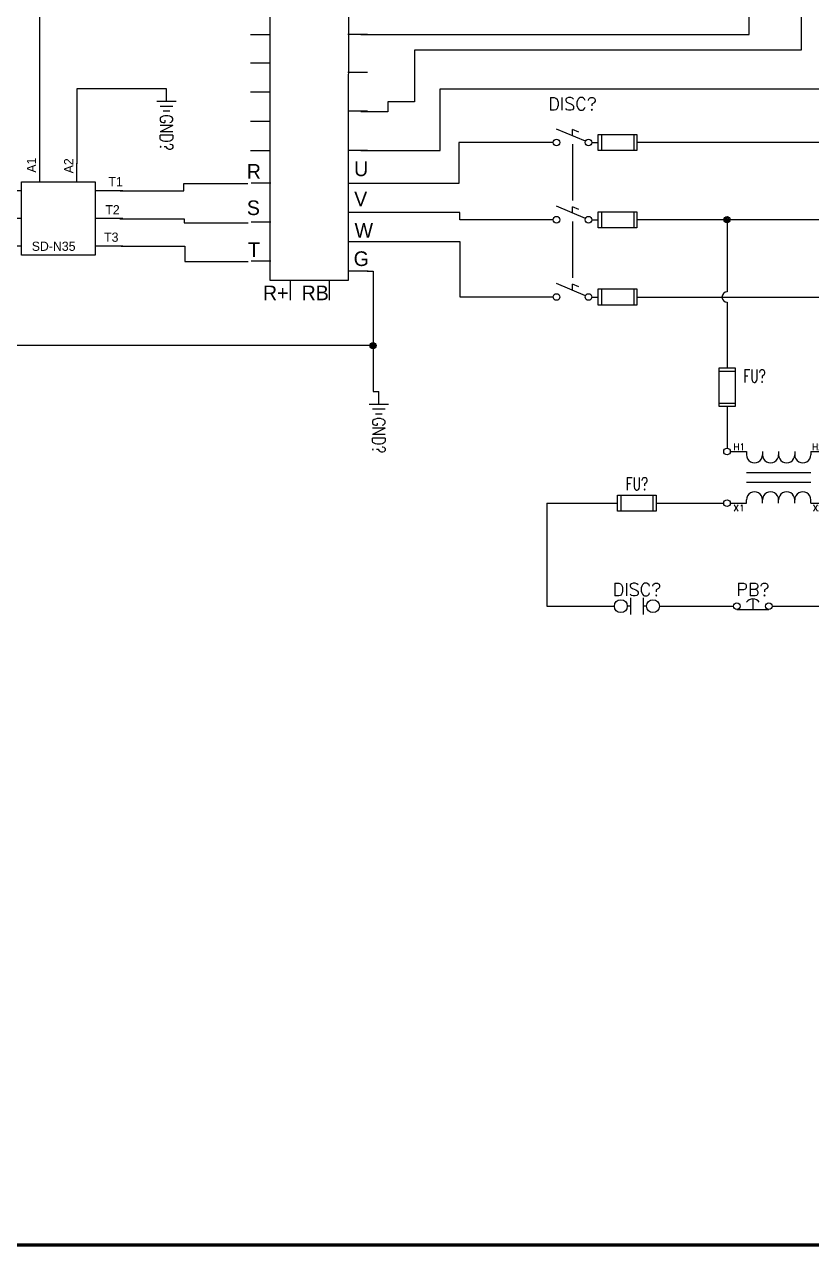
# Model space of a CAD drawing. Header units: inches. Extents: x 0 to 33.5, y 0 to 22.4.
# Drawn here: x 11.97 to 19.6, y 0.02 to 11.88 of the extents above; entities that cross this region are included whole.
import ezdxf
from ezdxf.enums import TextEntityAlignment as Align

# ---------------------------------------------------------------- set-up
doc = ezdxf.new("R2010")
doc.units = ezdxf.units.IN
doc.header["$MEASUREMENT"] = 0
for name, color, linetype in [('LINK', 9, 'Continuous'), ('SYMS', 7, 'Continuous'), ('TAGS', 150, 'Continuous'), ('TERMS', 123, 'Continuous'), ('TITLE', 7, 'Continuous'), ('WIRES', 7, 'Continuous')]:
    doc.layers.add(name, color=color, linetype=linetype)
doc.styles.add('ITALIC', font='ITALIC')
doc.styles.add('SIMPLEX', font='SIMPLEX')
doc.styles.add('WD', font='romans.shx')

# ---------------------------------------------------------------- blocks, each defined once
blk = doc.blocks.new('NO_NUM_acade_title')
at = {"layer": 'TITLE', "const_width": 0.0312}
blk.add_lwpolyline([(30.594, 0.281), (30.594, 22.177), (30.344, 22.427), (0.281, 22.427), (0.031, 22.177), (0.031, 0.281), (0.281, 0.031), (30.344, 0.031)], close=True, dxfattribs=at)
at = {"layer": 'TITLE', "color": 1, "style": 'ITALIC'}
for tag, height, p in [('TITLE#1', 0.125, (32.156, 3.406)), ('TITLE#2', 0.125, (32.156, 3.204)), ('TITLE#3', 0.125, (32.156, 3.001)), ('TITLE#4', 0.125, (32.156, 2.799)), ('DWG#', 0.2, (32.156, 0.826))]:
    blk.add_attdef(tag, text='', height=height, dxfattribs=at).set_placement(p, align=Align.CENTER)
at = {"layer": 'TITLE', "color": 1, "style": 'SIMPLEX'}
blk.add_attdef('CAD#', (30.826, 1.958), '', height=0.0938, rotation=90, dxfattribs=at)
at = {"layer": 'TITLE', "color": 1}
for tag, p, height, style in [('ENGINEER', (31.237, 1.958), 0.0938, 'ITALIC'), ('CHKDBY', (32.424, 1.958), 0.0938, 'ITALIC'), ('JOB#', (31.464, 1.644), 0.0938, 'SIMPLEX'), ('DRAWNBY', (32.494, 1.644), 0.0938, 'ITALIC'), ('SCALE', (31.353, 1.344), 0.0938, 'SIMPLEX'), ('DATE', (32.408, 1.344), 0.0938, 'SIMPLEX'), ('SHTS', (32.532, 0.25), 0.2, 'ITALIC')]:
    blk.add_attdef(tag, p, '', height=height, dxfattribs=dict(at, style=style))
at = {"layer": 'TITLE', "color": 1, "style": 'ITALIC'}
blk.add_attdef('SH#', text='', height=0.2, dxfattribs=at).set_placement((31.881, 0.25), align=Align.RIGHT)
at = {"layer": 'TITLE', "color": 7, "flags": 9}
blk.add_attdef('WD_TB', (31.219, 0.031), '', height=0.125, dxfattribs=at)
blk = doc.blocks.new('HDS11F')
for p, q in [((0.126, 0.013), (-0.156, 0.13)), ((0, 0.065), (0, 0.125)), ((0.062, 0.099), (0, 0.125)), ((0.188, 0), (0.25, 0)), ((0.25, -0.078), (0.25, 0.078)), ((0.25, 0.078), (0.625, 0.078)), ((0.281, 0.078), (0.281, -0.078)), ((0.594, 0.078), (0.594, -0.078)), ((0.625, 0.078), (0.625, -0.078)), ((0.625, -0.078), (0.25, -0.078))]:
    blk.add_line(p, q)
for centre in [(-0.155, 0), (0.155, 0)]:
    blk.add_circle(centre, 0.0322)
at = {"style": 'WD', "width": 0.7}
for tag, p in [('INST', (0, 0.625)), ('LOC', (0, 0.469)), ('RATING1', (0, 0.156)), ('XREF', (0, -0.236)), ('DESC1', (0, -0.405)), ('DESC2', (0, -0.562))]:
    blk.add_attdef(tag, text='', height=0.125, dxfattribs=at).set_placement(p, align=Align.CENTER)
at = {"style": 'WD'}
blk.add_attdef('TAG1', text='', height=0.125, dxfattribs=at).set_placement((0, 0.312), align=Align.CENTER)
for tag, p in [('X2LINK', (0, 0.156)), ('X8LINK', (0, -0.016))]:
    blk.add_attdef(tag, p, '', height=0.01, dxfattribs=at)
for tag, p, height, flags in [('FAMILY', (0.206, 0.131), 0.01, 9), ('X4TERM01', (-0.188, 0), 0.0125, 1), ('CONTACT', (0.206, 0.044), 0.01, 9), ('X1TERM02', (0.625, 0), 0.0125, 1)]:
    blk.add_attdef(tag, p, '', height=height, dxfattribs=dict(at, flags=flags))
at = {"linetype": 'Continuous', "style": 'WD', "flags": 9}
for tag, p in [('ASSYCODE', (0.219, 0.062)), ('MFG', (0.228, 0.089)), ('CAT', (0.23, 0.108))]:
    blk.add_attdef(tag, text='', height=0.01, dxfattribs=at).set_placement(p, align=Align.CENTER)
at = {"style": 'WD', "width": 0.7}
blk.add_attdef('RATING2', text='', height=0.125, dxfattribs=at).set_placement((0.438, 0), align=Align.MIDDLE)
at = {"linetype": 'Continuous', "style": 'WD', "flags": 8}
blk.add_attdef('TERM01', text='', height=0.125, dxfattribs=at).set_placement((-0.25, -0.031), align=Align.TOP_RIGHT)
blk.add_attdef('TERM02', text='', height=0.125, dxfattribs=at).set_placement((0.688, -0.031), align=Align.TOP_LEFT)
blk = doc.blocks.new('HDS21F')
for p, q in [((0.126, 0.013), (-0.156, 0.13)), ((0, 0.065), (0, 0.125)), ((0.062, 0.099), (0, 0.125)), ((0.188, 0), (0.25, 0)), ((0.25, -0.078), (0.25, 0.078)), ((0.25, 0.078), (0.625, 0.078)), ((0.281, 0.078), (0.281, -0.078)), ((0.594, 0.078), (0.594, -0.078)), ((0.625, 0.078), (0.625, -0.078)), ((0.625, -0.078), (0.25, -0.078))]:
    blk.add_line(p, q)
for centre in [(-0.155, 0), (0.155, 0)]:
    blk.add_circle(centre, 0.0322)
at = {"style": 'WD', "width": 0.7}
for tag, p in [('INST', (0, 0.625)), ('LOC', (0, 0.469)), ('RATING1', (0, 0.156)), ('XREF', (0, -0.236)), ('DESC1', (0, -0.406)), ('DESC2', (0, -0.563))]:
    blk.add_attdef(tag, text='', height=0.125, dxfattribs=at).set_placement(p, align=Align.CENTER)
at = {"style": 'WD'}
blk.add_attdef('TAG2', text='', height=0.125, dxfattribs=at).set_placement((0, 0.312), align=Align.CENTER)
for tag, p in [('X2LINK', (0, 0.188)), ('X8LINK', (0, -0.016))]:
    blk.add_attdef(tag, p, '', height=0.01, dxfattribs=at)
for tag, p, height, flags in [('FAMILY', (0.206, 0.131), 0.01, 9), ('CONTACT', (0.206, 0.111), 0.01, 9), ('X4TERM01', (-0.188, 0), 0.0125, 1), ('X1TERM02', (0.625, 0), 0.0125, 1)]:
    blk.add_attdef(tag, p, '', height=height, dxfattribs=dict(at, flags=flags))
at = {"style": 'WD', "width": 0.7}
blk.add_attdef('RATING2', text='', height=0.125, dxfattribs=at).set_placement((0.438, 0), align=Align.MIDDLE)
at = {"linetype": 'Continuous', "style": 'WD', "flags": 8}
blk.add_attdef('TERM01', text='', height=0.125, dxfattribs=at).set_placement((-0.25, -0.031), align=Align.TOP_RIGHT)
blk.add_attdef('TERM02', text='', height=0.125, dxfattribs=at).set_placement((0.688, -0.031), align=Align.TOP_LEFT)
blk = doc.blocks.new('HXF1')
for p, q in [((-0.469, 0), (-0.312, 0)), ((-0.312, 0), (-0.312, -0.031)), ((-0.156, 0), (-0.156, -0.031)), ((0, 0), (0, -0.031)), ((0.156, 0), (0.156, -0.031)), ((0.312, 0), (0.467, 0)), ((0.312, 0), (0.312, -0.031)), ((-0.312, -0.203), (0.312, -0.203)), ((-0.312, -0.297), (0.312, -0.297)), ((-0.312, -0.5), (-0.312, -0.469)), ((-0.156, -0.5), (-0.156, -0.469)), ((0, -0.5), (0, -0.469)), ((0.156, -0.5), (0.156, -0.469)), ((0.312, -0.5), (0.312, -0.469)), ((-0.469, -0.5), (-0.312, -0.5)), ((0.312, -0.5), (0.467, -0.5))]:
    blk.add_line(p, q)
for centre in [(-0.501, 0), (0.499, 0), (-0.501, -0.5), (0.499, -0.5)]:
    blk.add_circle(centre, 0.0322)
for centre, start, end in [((-0.234, -0.031), 180, 0.001), ((-0.078, -0.031), 180, 0.001), ((0.078, -0.031), 180, 0.001), ((0.234, -0.031), 180, 0.001), ((-0.234, -0.469), 0.001, 180.002), ((-0.078, -0.469), 0.001, 180.002), ((0.078, -0.469), 0.001, 180.002), ((0.234, -0.469), 0.001, 180.002)]:
    blk.add_arc(centre, 0.0781, start, end)
at = {"style": 'WD', "width": 0.7}
for tag, p in [('INST', (-0.591, 0.006)), ('LOC', (-0.591, -0.164)), ('DESC1', (-0.591, -0.32)), ('DESC2', (-0.591, -0.476))]:
    blk.add_attdef(tag, text='', height=0.125, dxfattribs=at).set_placement(p, align=Align.RIGHT)
at = {"linetype": 'Continuous', "style": 'WD', "flags": 8}
for tag, p in [('TERM03', (-0.031, 0.016)), ('TERM02', (0.438, 0.016))]:
    blk.add_attdef(tag, text='', height=0.125, dxfattribs=at).set_placement(p, align=Align.RIGHT)
blk.add_attdef('TERM01', (-0.438, 0.016), '', height=0.125, dxfattribs=at)
at = {"style": 'WD'}
for tag, p, height, flags in [('X4TERM01', (-0.533, 0), 0.0125, 1), ('X2TERM01', (-0.501, 0.032), 0.0125, 1), ('X2TERM03', (0, 0.009), 0.0125, 1), ('X2TERM02', (0.499, 0.032), 0.0125, 1), ('X1TERM02', (0.531, 0), 0.0125, 1), ('FAMILY', (0.46, -0.247), 0.01, 9), ('X4TERM04', (-0.533, -0.5), 0.0125, 1), ('X8TERM04', (-0.501, -0.532), 0.0125, 1), ('X8TERM06', (0, -0.507), 0.0125, 1), ('X8TERM05', (0.499, -0.532), 0.0125, 1), ('X1TERM05', (0.531, -0.5), 0.0125, 1)]:
    blk.add_attdef(tag, p, '', height=height, dxfattribs=dict(at, flags=flags))
blk.add_attdef('TAG1', (0.524, -0.219), '', height=0.125, dxfattribs=at)
at = {"linetype": 'Continuous', "style": 'WD', "flags": 9}
for tag, p in [('ASSYCODE', (0.487, -0.313)), ('MFG', (0.484, -0.295)), ('CAT', (0.485, -0.275))]:
    blk.add_attdef(tag, text='', height=0.01, dxfattribs=at).set_placement(p, align=Align.CENTER)
at = {"style": 'WD', "width": 0.7}
blk.add_attdef('RATING1', (0.556, -0.375), '', height=0.125, dxfattribs=at)
at = {"linetype": 'Continuous', "style": 'WD', "flags": 8}
for tag, p in [('TERM06', (-0.031, -0.516)), ('TERM05', (0.438, -0.516))]:
    blk.add_attdef(tag, text='', height=0.125, dxfattribs=at).set_placement(p, align=Align.TOP_RIGHT)
blk.add_attdef('TERM04', text='', height=0.125, dxfattribs=at).set_placement((-0.438, -0.516), align=Align.TOP_LEFT)
blk = doc.blocks.new('WDDOT')
for radius in [0.03, 0.0187, 0.00929]:
    blk.add_circle((0, 0), radius)
blk = doc.blocks.new('VFU1')
for p, q in [((-0.078, -0.188), (-0.078, 0.188)), ((-0.078, 0.188), (0.078, 0.188)), ((-0.078, 0.156), (0.078, 0.156)), ((0.078, 0.188), (0.078, -0.188)), ((-0.078, -0.156), (0.078, -0.156)), ((0.078, -0.188), (-0.078, -0.188))]:
    blk.add_line(p, q)
at = {"style": 'WD', "width": 0.7}
for tag, p in [('INST', (0.156, 0.359)), ('LOC', (0.156, 0.203)), ('TAG1', (0.156, 0.047)), ('DESC1', (0.156, -0.172)), ('DESC2', (0.156, -0.328)), ('DESC3', (0.156, -0.484))]:
    blk.add_attdef(tag, p, '', height=0.125, dxfattribs=at)
at = {"linetype": 'Continuous', "style": 'WD', "width": 0.7, "flags": 8}
blk.add_attdef('TERM01', text='', height=0.1, dxfattribs=at).set_placement((-0.055, 0.207), align=Align.RIGHT)
at = {"style": 'WD', "width": 0.7}
blk.add_attdef('RATING1', text='', height=0.0938, rotation=90, dxfattribs=at).set_placement((0, 0), align=Align.MIDDLE_CENTER)
at = {"color": 7, "style": 'WD', "flags": 1}
for tag, p in [('X2TERM01', (0, 0.188)), ('X8TERM02', (0, -0.188))]:
    blk.add_attdef(tag, p, '', height=0.0109, dxfattribs=at)
at = {"color": 7, "style": 'WD'}
for tag, p in [('X4LINK', (-0.125, 0)), ('X1LINK', (0.141, 0))]:
    blk.add_attdef(tag, p, '', height=0.01, dxfattribs=at)
at = {"linetype": 'Continuous', "style": 'WD', "flags": 9}
blk.add_attdef('ASSYCODE', text='', height=0.01, dxfattribs=at).set_placement((-0.098, -0.108), align=Align.CENTER)
at = {"style": 'WD', "flags": 9}
blk.add_attdef('FAMILY', text='', height=0.01, dxfattribs=at).set_placement((-0.08, -0.036), align=Align.RIGHT)
at = {"linetype": 'Continuous', "style": 'WD', "flags": 9}
for tag, p in [('MFG', (-0.08, -0.088)), ('CAT', (-0.08, -0.073))]:
    blk.add_attdef(tag, text='', height=0.01, dxfattribs=at).set_placement(p, align=Align.RIGHT)
at = {"linetype": 'Continuous', "style": 'WD', "width": 0.7, "flags": 8}
blk.add_attdef('TERM02', text='', height=0.1, dxfattribs=at).set_placement((-0.041, -0.213), align=Align.TOP_RIGHT)
blk = doc.blocks.new('HFU1')
for p, q in [((-0.188, -0.078), (-0.188, 0.078)), ((-0.188, 0.078), (0.188, 0.078)), ((-0.156, 0.078), (-0.156, -0.078)), ((0.156, 0.078), (0.156, -0.078)), ((0.188, 0.078), (0.188, -0.078)), ((0.188, -0.078), (-0.188, -0.078))]:
    blk.add_line(p, q)
at = {"style": 'WD', "width": 0.7}
for tag, p in [('INST', (0, 0.422)), ('LOC', (0, 0.266)), ('TAG1', (0, 0.125))]:
    blk.add_attdef(tag, text='', height=0.125, dxfattribs=at).set_placement(p, align=Align.CENTER)
at = {"linetype": 'Continuous', "style": 'WD', "flags": 9}
for tag, p in [('ASSYCODE', (0.157, 0.251)), ('MFG', (0.156, 0.083)), ('CAT', (0.156, 0.102))]:
    blk.add_attdef(tag, text='', height=0.01, dxfattribs=at).set_placement(p, align=Align.CENTER)
at = {"style": 'WD'}
for tag, p in [('X2LINK', (0, 0.109)), ('X8LINK', (0, -0.109))]:
    blk.add_attdef(tag, p, '', height=0.01, dxfattribs=at)
for tag, p, height, flags in [('X4TERM01', (-0.188, 0), 0.0109, 1), ('FAMILY', (0.129, 0.108), 0.01, 9), ('X1TERM02', (0.188, 0), 0.0109, 1)]:
    blk.add_attdef(tag, p, '', height=height, dxfattribs=dict(at, flags=flags))
at = {"style": 'WD', "width": 0.7}
blk.add_attdef('RATING1', text='', height=0.0938, dxfattribs=at).set_placement((0, 0), align=Align.MIDDLE_CENTER)
at = {"linetype": 'Continuous', "style": 'WD', "width": 0.7, "flags": 8}
blk.add_attdef('TERM01', text='', height=0.1, dxfattribs=at).set_placement((-0.25, -0.016), align=Align.TOP_RIGHT)
blk.add_attdef('TERM02', text='', height=0.1, dxfattribs=at).set_placement((0.25, -0.016), align=Align.TOP_LEFT)
at = {"style": 'WD', "width": 0.7}
for tag, p in [('DESC1', (0.047, -0.234)), ('DESC2', (0.047, -0.391)), ('DESC3', (0.047, -0.547))]:
    blk.add_attdef(tag, text='', height=0.125, dxfattribs=at).set_placement(p, align=Align.MIDDLE_LEFT)
blk = doc.blocks.new('HDS21IT')
for p, q in [((-0.062, 0), (-0.094, 0)), ((0.094, 0), (0.062, 0))]:
    blk.add_line(p, q)
at = {"linetype": 'Continuous'}
for p, q in [((-0.062, 0.08), (-0.062, -0.08)), ((0.062, 0.08), (0.062, -0.08))]:
    blk.add_line(p, q, dxfattribs=at)
for centre in [(-0.156, 0), (0.156, 0)]:
    blk.add_circle(centre, 0.0625)
at = {"style": 'WD', "width": 0.7}
for tag, p in [('INST', (0, 0.435)), ('LOC', (0, 0.266)), ('XREF', (0, -0.235)), ('DESC1', (0, -0.387)), ('DESC2', (0, -0.543))]:
    blk.add_attdef(tag, text='', height=0.125, dxfattribs=at).set_placement(p, align=Align.CENTER)
at = {"style": 'WD'}
blk.add_attdef('TAG2', text='', height=0.125, dxfattribs=at).set_placement((0, 0.099), align=Align.CENTER)
for tag, p in [('X2LINK', (0, 0.172)), ('X8LINK', (0, -0.172))]:
    blk.add_attdef(tag, p, '', height=0.01, dxfattribs=at)
at = {"linetype": 'Continuous', "style": 'WD', "width": 0.8, "flags": 8}
for tag, p in [('TERM01', (-0.156, 0)), ('TERM02', (0.156, 0))]:
    blk.add_attdef(tag, text='', height=0.0625, dxfattribs=at).set_placement(p, align=Align.MIDDLE_CENTER)
at = {"style": 'WD'}
for tag, p, height, flags in [('X4TERM01', (-0.219, 0), 0.0125, 1), ('FAMILY', (0.097, 0.053), 0.01, 9), ('CONTACT', (0.097, 0.036), 0.01, 1), ('X1TERM02', (0.219, 0), 0.0125, 1)]:
    blk.add_attdef(tag, p, '', height=height, dxfattribs=dict(at, flags=flags))
blk = doc.blocks.new('HPB12M')
for p, q in [((0, 0.074), (0, -0.031)), ((-0.156, -0.032), (0.156, -0.032))]:
    blk.add_line(p, q)
for centre in [(-0.155, 0), (0.155, 0)]:
    blk.add_circle(centre, 0.0322)
blk.add_arc((0, -0.006), 0.0781, 36.8699, 143.1301)
at = {"style": 'WD', "width": 0.7}
for tag, p in [('INST', (0, 0.738)), ('LOC', (0, 0.568)), ('DESC1', (0, 0.412)), ('DESC2', (0, 0.255)), ('XREF', (0, -0.232))]:
    blk.add_attdef(tag, text='', height=0.125, dxfattribs=at).set_placement(p, align=Align.CENTER)
at = {"style": 'WD'}
blk.add_attdef('TAG1', text='', height=0.125, dxfattribs=at).set_placement((0, 0.099), align=Align.CENTER)
for tag, p in [('X2LINK', (0, 0.125)), ('X8LINK', (0, -0.094))]:
    blk.add_attdef(tag, p, '', height=0.01, dxfattribs=at)
for tag, p, height, flags in [('X4TERM01', (-0.188, 0), 0.0125, 1), ('FAMILY', (0.054, 0.058), 0.01, 9), ('CONTACT', (0.054, 0.042), 0.01, 9), ('X1TERM02', (0.188, 0), 0.0125, 1)]:
    blk.add_attdef(tag, p, '', height=height, dxfattribs=dict(at, flags=flags))
at = {"linetype": 'Continuous', "style": 'WD', "flags": 9}
for tag, p in [('MFG', (0.076, 0)), ('CAT', (0.076, 0.017)), ('ASSYCODE', (0.076, -0.017))]:
    blk.add_attdef(tag, text='', height=0.01, dxfattribs=at).set_placement(p, align=Align.CENTER)
at = {"linetype": 'Continuous', "style": 'WD', "flags": 8}
blk.add_attdef('TERM01', text='', height=0.125, dxfattribs=at).set_placement((-0.25, -0.016), align=Align.TOP_RIGHT)
blk.add_attdef('TERM02', text='', height=0.125, dxfattribs=at).set_placement((0.25, -0.016), align=Align.TOP_LEFT)
blk = doc.blocks.new('HGND2')
for p, q in [((0.125, 0), (0, 0)), ((0.125, 0.09375), (0.125, -0.09375)), ((0.171875, 0.0625), (0.171875, -0.0625)), ((0.21875, 0.03125), (0.21875, -0.03125))]:
    blk.add_line(p, q)
at = {"style": 'WD', "width": 0.8}
for tag, p in [('INST', (0.25, 0.3125)), ('LOC', (0.25, 0.15625)), ('TAG1', (0.25, 0)), ('DESC1', (0.25, -0.15625)), ('DESC2', (0.25, -0.3125))]:
    blk.add_attdef(tag, text='', height=0.125, dxfattribs=at).set_placement(p, align=Align.MIDDLE_LEFT)
at = {"style": 'WD', "flags": 1}
for tag in ['ASSYCODE', 'CAT', 'X4TERM01', 'MFG', 'FAMILY']:
    blk.add_attdef(tag, (0, 0), '', height=0.01, dxfattribs=at)
blk = doc.blocks.new('HDV1_010')
for p, q in [((13.43, 15.501), (13.619, 15.501)), ((14.375, 15.5), (14.564, 15.5)), ((13.43, 15.101), (13.62, 15.101)), ((14.564, 15.007), (14.375, 15.007)), ((13.43, 14.817), (13.62, 14.817)), ((14.564, 14.629), (14.375, 14.629)), ((13.43, 14.533), (13.62, 14.533)), ((13.43, 14.249), (13.62, 14.249)), ((14.564, 14.25), (14.375, 14.25)), ((13.43, 13.976), (13.62, 13.976)), ((14.564, 13.882), (14.375, 13.882)), ((13.43, 13.692), (13.62, 13.692)), ((13.43, 13.408), (13.62, 13.408)), ((14.564, 13.504), (14.375, 13.504)), ((13.43, 13.124), (13.62, 13.124)), ((14.564, 13.125), (14.375, 13.125)), ((13.625, 12.808), (13.436, 12.808)), ((14.382, 12.808), (14.572, 12.808)), ((14.382, 12.524), (14.572, 12.524)), ((13.625, 12.429), (13.436, 12.429)), ((14.382, 12.24), (14.572, 12.24)), ((13.625, 12.051), (13.436, 12.051)), ((13.814, 11.861), (13.814, 11.672)), ((14.193, 11.861), (14.193, 11.672)), ((14.382, 11.956), (14.572, 11.956))]:
    blk.add_line(p, q)
blk.add_lwpolyline([(14.378, 11.862), (13.621, 11.862), (13.621, 15.875), (14.379, 15.875)], close=True)
for s, height, p in [('VFD', 0.1893, (13.669, 15.465)), ('R', 0.142, (13.393, 12.85)), ('U', 0.142, (14.434, 12.875)), ('V', 0.142, (14.435, 12.583)), ('S', 0.142, (13.394, 12.497)), ('W', 0.142, (14.439, 12.278)), ('T', 0.142, (13.405, 12.089)), ('G', 0.142, (14.43, 12.003)), ('R+', 0.142, (13.55, 11.671)), ('RB', 0.142, (13.925, 11.671))]:
    blk.add_text(s, height=height).set_placement(p)
at = {"style": 'WD', "width": 0.8}
for tag, p in [('TERM18', (13.32, 15.485)), ('TERM17', (13.32, 15.11)), ('TERM16', (13.32, 14.86)), ('TERM15', (13.32, 14.485)), ('TERM14', (13.32, 14.235)), ('TERM13', (13.32, 13.985)), ('TERM12', (13.32, 13.735)), ('TERM11', (13.32, 13.36)), ('TERM10', (13.32, 13.11)), ('TERM01', (13.307, 12.829)), ('TERM02', (13.307, 12.454)), ('TERM03', (13.307, 12.079)), ('TERM08', (13.761, 11.658)), ('TERM09', (14.141, 11.653))]:
    blk.add_attdef(tag, text='', height=0.125, dxfattribs=at).set_placement(p, align=Align.TOP_RIGHT)
at = {"style": 'WD', "flags": 1}
for tag, p in [('X4TERM18', (13.439, 15.5)), ('X1TERM19', (14.5, 15.5)), ('X4TERM17', (13.442, 15.1)), ('X1TERM20', (14.5, 15)), ('X4TERM16', (13.434, 14.816)), ('X1TERM21', (14.5, 14.625)), ('X4TERM15', (13.43, 14.532)), ('X4TERM14', (13.435, 14.248)), ('X1TERM22', (14.5, 14.25)), ('X4TERM13', (13.435, 13.974)), ('X1TERM23', (14.5, 13.875)), ('X4TERM12', (13.436, 13.691)), ('X4TERM11', (13.408, 13.405)), ('X1TERM24', (14.5, 13.5)), ('X4TERM10', (13.394, 13.123)), ('X1TERM25', (14.5, 13.125)), ('X4TERM01', (13.402, 12.805)), ('X1TERM04', (14.537, 12.805)), ('X1TERM05', (14.557, 12.522)), ('X4TERM02', (13.408, 12.423)), ('X1TERM06', (14.564, 12.239)), ('X4TERM03', (13.408, 12.048)), ('X1TERM07', (14.562, 11.953)), ('X8TERM08', (13.815, 11.675)), ('X8TERM09', (14.192, 11.674))]:
    blk.add_attdef(tag, p, '', height=0.005, dxfattribs=at)
at = {"style": 'WD', "width": 0.8}
for tag, p in [('TERM19', (14.555, 15.485)), ('TERM20', (14.555, 14.985)), ('TERM21', (14.555, 14.61)), ('TERM22', (14.555, 14.235)), ('TERM23', (14.555, 13.86)), ('TERM24', (14.555, 13.485)), ('TERM25', (14.555, 13.11)), ('TERM04', (14.592, 12.79)), ('TERM05', (14.612, 12.507)), ('TERM06', (14.619, 12.224)), ('TERM07', (14.617, 11.938))]:
    blk.add_attdef(tag, text='', height=0.125, dxfattribs=at).set_placement(p, align=Align.TOP_LEFT)
at = {"style": 'WD'}
blk.add_attdef('VFD', text='', height=0.125, dxfattribs=at).set_placement((12.693, 11.435), align=Align.CENTER)
blk = doc.blocks.new('HDV1_011')
for p, q in [((11.433, 12.515), (11.433, 12.694)), ((11.79, 12.515), (11.79, 12.694)), ((11.255, 12.426), (10.987, 12.426)), ((12.237, 12.426), (11.969, 12.426)), ((11.255, 12.158), (10.987, 12.158)), ((12.237, 12.158), (11.969, 12.158)), ((11.255, 11.89), (10.987, 11.89)), ((12.237, 11.89), (11.969, 11.89))]:
    blk.add_line(p, q)
blk.add_lwpolyline([(11.969, 11.801), (11.255, 11.801), (11.255, 12.515), (11.969, 12.515)], close=True)
for s, p in [('A1', (11.395, 12.603)), ('A2', (11.756, 12.596))]:
    blk.add_text(s, height=0.0893, rotation=90).set_placement(p)
for s, p in [('L1', (11.015, 12.448)), ('T1', (12.097, 12.471)), ('L2', (11.004, 12.181)), ('T2', (12.067, 12.198)), ('L3', (11.002, 11.917)), ('T3', (12.055, 11.932)), ('SD-N35', (11.353, 11.844))]:
    blk.add_text(s, height=0.0893).set_placement(p)
at = {"style": 'WD', "width": 0.8}
for tag, p in [('TERM07', (11.298, 12.695)), ('TERM08', (11.673, 12.695))]:
    blk.add_attdef(tag, text='', height=0.125, dxfattribs=at).set_placement(p, align=Align.RIGHT)
at = {"style": 'WD', "flags": 1}
for tag, p in [('X2TERM07', (11.433, 12.688)), ('X2TERM08', (11.791, 12.688)), ('X4TERM01', (11.009, 12.427)), ('X1TERM04', (12.212, 12.425)), ('X4TERM02', (11.001, 12.156)), ('X1TERM05', (12.207, 12.157)), ('X4TERM03', (10.996, 11.889)), ('X1TERM06', (12.22, 11.889))]:
    blk.add_attdef(tag, p, '', height=0.005, dxfattribs=at)
at = {"style": 'WD', "width": 0.8}
for tag, p in [('TERM01', (10.903, 12.415)), ('TERM02', (10.903, 12.165)), ('TERM03', (10.903, 11.915))]:
    blk.add_attdef(tag, text='', height=0.125, dxfattribs=at).set_placement(p, align=Align.TOP_RIGHT)
for tag, p in [('TERM04', (12.263, 12.415)), ('TERM05', (12.263, 12.165)), ('TERM06', (12.263, 11.915))]:
    blk.add_attdef(tag, text='', height=0.125, dxfattribs=at).set_placement(p, align=Align.TOP_LEFT)
at = {"style": 'WD'}
blk.add_attdef('CONTACTOR', text='', height=0.125, dxfattribs=at).set_placement((10.958, 11.43), align=Align.CENTER)

msp = doc.modelspace()

# ---------------------------------------------------------------- linework, layer by layer
at = {"layer": 'LINK'}
for points in [[(17.283, 10.714), (17.283, 10.167)], [(17.283, 9.964), (17.283, 9.417)]]:
    msp.add_lwpolyline(points, dxfattribs=at)
at = {"layer": 'WIRES'}
for p, q in [((19.5, 16.006), (19.5, 11.625)), ((18.996, 11.778), (18.996, 13.825)), ((12.117, 10.521), (12.117, 12.44)), ((15.23, 11.778), (18.996, 11.778)), ((19.5, 11.625), (15.75, 11.625)), ((15.75, 11.625), (15.75, 11.125)), ((13.344, 11.251), (12.475, 11.251)), ((12.475, 11.251), (12.475, 10.521)), ((16, 10.653), (16, 11.25)), ((16, 11.25), (22.625, 11.25)), ((15.75, 11.125), (15.49, 11.125)), ((15.49, 11.125), (15.49, 11.028)), ((15.49, 11.028), (15.23, 11.028)), ((17.095, 10.73), (16.181, 10.73)), ((16.181, 10.73), (16.181, 10.332)), ((20.72, 10.73), (17.908, 10.73)), ((15.23, 10.653), (16, 10.653)), ((13.514, 10.259), (13.514, 10.333)), ((13.514, 10.333), (14.132, 10.333)), ((16.181, 10.332), (15.267, 10.332)), ((12.896, 10.259), (13.514, 10.259)), ((12.891, 9.99), (13.515, 9.99)), ((13.515, 9.99), (13.515, 9.95)), ((16.191, 10.049), (15.287, 10.049)), ((16.191, 9.98), (16.191, 10.049)), ((17.095, 9.98), (16.191, 9.98)), ((20.72, 9.98), (17.908, 9.98)), ((18.783, 9.98), (18.783, 9.28)), ((13.515, 9.95), (14.138, 9.95)), ((16.194, 9.766), (15.294, 9.766)), ((16.194, 9.23), (16.194, 9.766)), ((12.904, 9.723), (13.521, 9.723)), ((13.521, 9.723), (13.521, 9.575)), ((13.521, 9.575), (14.138, 9.575)), ((15.292, 9.481), (15.348, 9.481)), ((15.348, 9.481), (15.348, 8.313)), ((17.095, 9.23), (16.194, 9.23)), ((17.908, 9.23), (20.72, 9.23)), ((18.783, 9.18), (18.783, 8.542)), ((15.348, 8.759), (11.43, 8.759)), ((15.348, 8.313), (15.404, 8.313)), ((18.783, 8.167), (18.783, 7.759)), ((17.033, 7.23), (17.72, 7.23)), ((17.033, 7.23), (17.033, 6.23)), ((18.095, 7.23), (18.749, 7.23)), ((17.033, 6.23), (17.689, 6.23)), ((18.126, 6.23), (18.845, 6.23)), ((19.22, 6.23), (22.206, 6.23))]:
    msp.add_line(p, q, dxfattribs=at)
msp.add_arc((18.783, 9.23), 0.05, 90, 270, dxfattribs=at)

# ---------------------------------------------------------------- block references
msp.add_blockref('NO_NUM_acade_title', (0, 0))
at = {"layer": 'SYMS'}
for name, p in [('HDV1_010', (0.73, -2.472)), ('HDV1_011', (0.684, -2.166)), ('HDS21F', (17.283, 9.98)), ('WDDOT', (18.783, 9.98)), ('HDS21F', (17.283, 9.23)), ('WDDOT', (15.348, 8.759))]:
    msp.add_blockref(name, p, dxfattribs=at)
ref = msp.add_blockref('HGND2', (13.344, 11.251), dxfattribs=dict(at, rotation=270))
ref.add_attrib('TAG1', 'GND?', dxfattribs={"layer": 'TAGS', "height": 0.125, "rotation": 270, "style": 'WD', "width": 0.8}).set_placement((13.344, 11.001), align=Align.MIDDLE_LEFT)
ref = msp.add_blockref('HDS11F', (17.283, 10.73), dxfattribs=at)
ref.add_attrib('TAG1', 'DISC?', dxfattribs={"layer": 'TAGS', "height": 0.125, "style": 'WD'}).set_placement((17.283, 11.042), align=Align.CENTER)
ref = msp.add_blockref('VFU1', (18.783, 8.355), dxfattribs=at)
ref.add_attrib('TAG1', 'FU?', (18.939, 8.401), dxfattribs={"layer": 'TAGS', "height": 0.125, "style": 'WD', "width": 0.7})
ref = msp.add_blockref('HGND2', (15.404, 8.313), dxfattribs=dict(at, rotation=270))
ref.add_attrib('TAG1', 'GND?', dxfattribs={"layer": 'TAGS', "height": 0.125, "rotation": 270, "style": 'WD', "width": 0.8}).set_placement((15.404, 8.063), align=Align.MIDDLE_LEFT)
ref = msp.add_blockref('HXF1', (19.283, 7.73), dxfattribs=at)
ref.add_attrib('TERM04', 'X1', dxfattribs={"layer": 'TERMS', "linetype": 'Continuous', "height": 0.0625, "style": 'WD', "flags": 8}).set_placement((18.845, 7.214), align=Align.TOP_LEFT)
ref.add_attrib('TERM05', 'X2', dxfattribs={"layer": 'TERMS', "linetype": 'Continuous', "height": 0.0625, "style": 'WD', "flags": 8}).set_placement((19.72, 7.214), align=Align.TOP_RIGHT)
ref.add_attrib('TAG1', 'XF?', (19.807, 7.511), dxfattribs={"layer": 'TAGS', "height": 0.125, "style": 'WD', "width": 0.9})
ref.add_attrib('TERM02', 'H2', dxfattribs={"layer": 'TERMS', "linetype": 'Continuous', "height": 0.0625, "style": 'WD', "flags": 8}).set_placement((19.72, 7.745), align=Align.RIGHT)
ref.add_attrib('TERM01', 'H1', (18.845, 7.745), dxfattribs={"layer": 'TERMS', "linetype": 'Continuous', "height": 0.0625, "style": 'WD', "flags": 8})
ref = msp.add_blockref('HFU1', (17.908, 7.23), dxfattribs=at)
ref.add_attrib('TAG1', 'FU?', dxfattribs={"layer": 'TAGS', "height": 0.125, "style": 'WD', "width": 0.7}).set_placement((17.908, 7.355), align=Align.CENTER)
ref = msp.add_blockref('HDS21IT', (17.908, 6.23), dxfattribs=at)
ref.add_attrib('TAG2', 'DISC?', dxfattribs={"layer": 'TAGS', "height": 0.125, "style": 'WD'}).set_placement((17.908, 6.329), align=Align.CENTER)
ref = msp.add_blockref('HPB12M', (19.033, 6.229), dxfattribs=at)
ref.add_attrib('TAG1', 'PB?', dxfattribs={"layer": 'TAGS', "height": 0.125, "style": 'WD'}).set_placement((19.033, 6.329), align=Align.CENTER)

doc.saveas('drawing.dxf')
